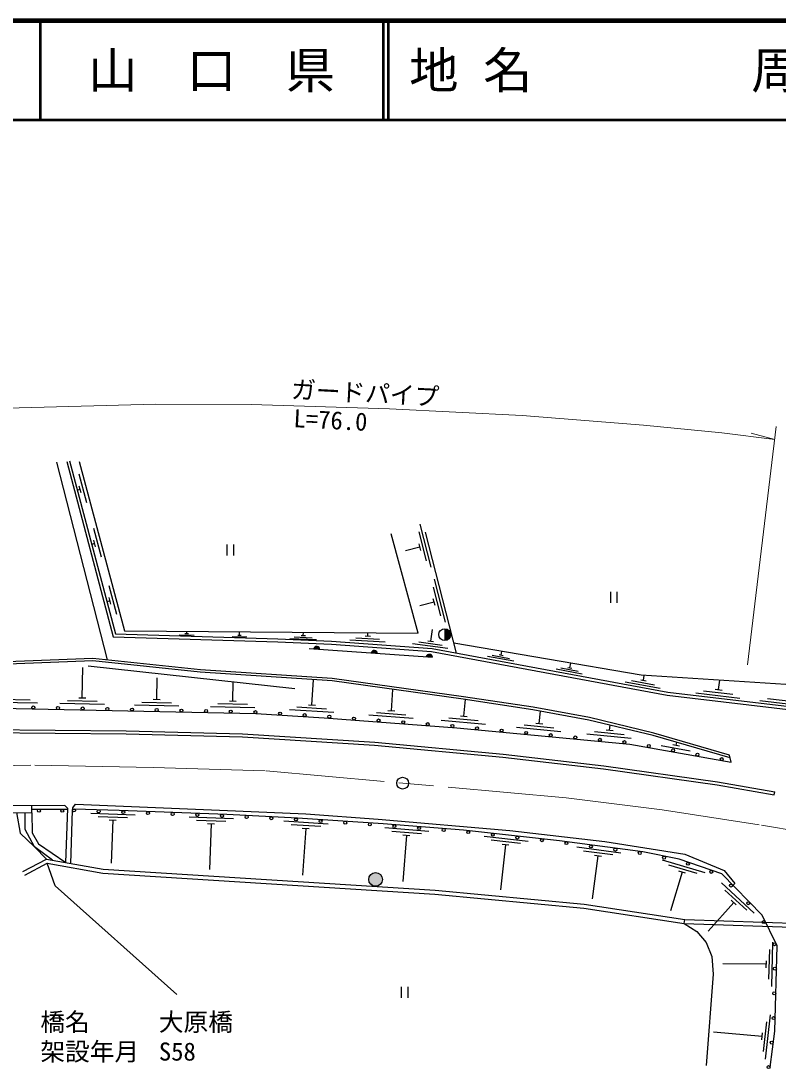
# Model space of a CAD drawing. Units: millimetres at full size, sheet at 1:1000; details may follow other scales. Extents: x 40000 to 680000, y 20000 to 380000.
# Drawn here: x 331071 to 407740, y 273836 to 380000 of the extents above; entities that cross this region are included whole.
import ezdxf
from ezdxf.enums import TextEntityAlignment as Align

# ---------------------------------------------------------------- set-up
doc = ezdxf.new("R2010")
doc.units = ezdxf.units.MM
doc.header["$LTSCALE"] = 1000
doc.linetypes.add('CHAIN', pattern=[18.5, 12, -1.5, 3.5, -1.5])
for name, color, linetype, lineweight in [('M-BGD', 7, 'Continuous', 25), ('M-BMK', 2, 'CHAIN', 13), ('M-BMK-SRVR', 3, 'Continuous', 25), ('M-STR-HTXT', 7, 'Continuous', 13), ('M-TTL', 2, 'Continuous', 140), ('M-TTL-LINE', 7, 'Continuous', 50)]:
    doc.layers.add(name, color=color, linetype=linetype, lineweight=lineweight)
doc.layers.add('M-TTL-TXT', color=7, linetype='Continuous')
doc.styles.add('ＭＳ ゴシック', font='')
doc.styles.get('ＭＳ ゴシック').set_extended_font_data('MS Gothic')

msp = doc.modelspace()

# ---------------------------------------------------------------- hatches: boundary and pattern name
at = {"layer": 'M-BGD'}
for points in [[(373990, 317243, 0.41421), (374590, 317843, 0.41421), (373990, 318443)], [(361350, 316348), (360726, 316392, -0.84072)], [(366543, 315987), (367167, 315944, 0.84072)], [(372732, 315556), (372107, 315600, -0.84072)], [(366288, 293047, -1), (367688, 293047, -0.41421), (366988, 292347, -0.41421)]]:
    msp.add_hatch(color=256, dxfattribs=at).paths.add_polyline_path(points)

# ---------------------------------------------------------------- linework, layer by layer
for p, q in [((339838, 315272), (334688, 335305)), ((337742, 331183), (336967, 334081)), ((337065, 332555), (336781, 332479)), ((337155, 332217), (336974, 332893)), ((339211, 325694), (338436, 328592)), ((372143, 325331), (371396, 328237)), ((372620, 324680), (371499, 329038)), ((375183, 315973), (372032, 328225)), ((338534, 327066), (338233, 326985)), ((338624, 326728), (338443, 327404)), ((371566, 326370), (371392, 327048)), ((351924, 326961), (351924, 325844)), ((352591, 326961), (352591, 325844)), ((371479, 326709), (370026, 326335)), ((340769, 319875), (339993, 322773)), ((374060, 319085), (372938, 323443)), ((373582, 319737), (372835, 322642)), ((390763, 322188), (390763, 321071)), ((391430, 322188), (391430, 321071)), ((340091, 321246), (339773, 321161)), ((340182, 320908), (340001, 321585)), ((372918, 321115), (371465, 320741)), ((373005, 320776), (372831, 321454)), ((347098, 317818), (348597, 317771)), ((347677, 317950), (348027, 317939)), ((347852, 317944), (347859, 318182)), ((352451, 317649), (353951, 317601)), ((353031, 317781), (353381, 317770)), ((353206, 317775), (353217, 318136)), ((358297, 317449), (360994, 317331)), ((358754, 317609), (360553, 317530)), ((359452, 317759), (359871, 317740)), ((359661, 317750), (359676, 318080)), ((364982, 317520), (367378, 317389)), ((365913, 317709), (366473, 317679)), ((366193, 317694), (366211, 318024)), ((372569, 317179), (372736, 318368)), ((373990, 318443), (373990, 317243)), ((360266, 316424), (372732, 315556)), ((364370, 317313), (367964, 317117)), ((370719, 316956), (374284, 316452)), ((371347, 317109), (373723, 316774)), ((372291, 317218), (372846, 317140)), ((378313, 315665), (380968, 315171)), ((378788, 315759), (380558, 315430)), ((379500, 315810), (379912, 315733)), ((379706, 315772), (379776, 316150)), ((337281, 311435), (337345, 314506)), ((337892, 314695), (358809, 312370)), ((385260, 314373), (387915, 313880)), ((385735, 314468), (387505, 314139)), ((386447, 314519), (386860, 314442)), ((386653, 314480), (386741, 314955)), ((344814, 311278), (344860, 313473)), ((360536, 310719), (360695, 313274)), ((392884, 313200), (395243, 312762)), ((393832, 313268), (394383, 313166)), ((394107, 313217), (394199, 313708)), ((401720, 312268), (401832, 313214)), ((352526, 311117), (352567, 313064)), ((368580, 310131), (368743, 312295)), ((392250, 313074), (395789, 312416)), ((400196, 312145), (403175, 311795)), ((401373, 312308), (402068, 312227)), ((329013, 311307), (332012, 311245)), ((335775, 311166), (338775, 311104)), ((336931, 311442), (337631, 311428)), ((344464, 311285), (345164, 311271)), ((352176, 311125), (352876, 311110)), ((375915, 309568), (376076, 311274)), ((399416, 311934), (403885, 311409)), ((405883, 311175), (410352, 310650)), ((406663, 311385), (409642, 311035)), ((328257, 311023), (332756, 310929)), ((335019, 310882), (339518, 310788)), ((342552, 310725), (347051, 310631)), ((343308, 311009), (346307, 310947)), ((350264, 310564), (354763, 310471)), ((351020, 310849), (354020, 310786)), ((358254, 310259), (362745, 309981)), ((359021, 310512), (362015, 310327)), ((360187, 310741), (360886, 310697)), ((368231, 310158), (368929, 310105)), ((383566, 308846), (383684, 310092)), ((366292, 309702), (370779, 309364)), ((367062, 309945), (370054, 309720)), ((373619, 309182), (378099, 308759)), ((374394, 309410), (377381, 309128)), ((375567, 309601), (376264, 309535)), ((381270, 308460), (385750, 308038)), ((382045, 308688), (385032, 308407)), ((383218, 308879), (383915, 308813)), ((389161, 308017), (392148, 307735)), ((390334, 308208), (391031, 308142)), ((390683, 308175), (390729, 308668)), ((388386, 307789), (392866, 307366)), ((397423, 306634), (397475, 306923)), ((395894, 306603), (398847, 306074)), ((397079, 306695), (397768, 306572)), ((407363, 301622), (407414, 301918)), ((332175, 300159), (335807, 300147)), ((342636, 299553), (338139, 299706)), ((341876, 299278), (338878, 299381)), ((340717, 299018), (340017, 299042)), ((340367, 299030), (340219, 294690)), ((352594, 299177), (348097, 299344)), ((351834, 298905), (348836, 299017)), ((350673, 298648), (349974, 298674)), ((350324, 298661), (350152, 294059)), ((362193, 298639), (357703, 298934)), ((361425, 298389), (358432, 298586)), ((360258, 298165), (359560, 298211)), ((359909, 298188), (359597, 293460)), ((372392, 297903), (367906, 298260)), ((371620, 297664), (368630, 297901)), ((370101, 297483), (369730, 292816)), ((370450, 297456), (369752, 297511)), ((382440, 296901), (377967, 297394)), ((381662, 296685), (378680, 297014)), ((380138, 296551), (379635, 291995)), ((380486, 296513), (379790, 296589)), ((391810, 295717), (387350, 296316)), ((391027, 295520), (388054, 295919)), ((389501, 295422), (388919, 291090)), ((389847, 295376), (389154, 295469)), ((400348, 293700), (396039, 294994)), ((399544, 293628), (396671, 294491)), ((398021, 293772), (396847, 289863)), ((398356, 293672), (397686, 293873)), ((405321, 289640), (402008, 292684)), ((404566, 289926), (402357, 291956)), ((403516, 290483), (403001, 290957)), ((403259, 290720), (400650, 287807)), ((398248, 288573), (398309, 288969)), ((398309, 288969), (416389, 288366)), ((398248, 288573), (416376, 287966)), ((407102, 282186), (407226, 286684)), ((406823, 282944), (406905, 285943)), ((406555, 284102), (406574, 284801)), ((406564, 284452), (402157, 284477)), ((369574, 282155), (369574, 281037)), ((370241, 282155), (370241, 281037)), ((406474, 274842), (406992, 279312)), ((406262, 275621), (406608, 278602)), ((406137, 277146), (401220, 277556)), ((406097, 276798), (406177, 277494))]:
    msp.add_line(p, q, dxfattribs=at)
for points in [[(335704, 335379), (340396, 317631), (357081, 317103), (362506, 316864), (372662, 316137), (396523, 311701), (413067, 309759), (413248, 309298)], [(335994, 335455), (340629, 317924), (357092, 317403), (362524, 317164), (372701, 316435), (396568, 311998), (413506, 310009)], [(336961, 335384), (341551, 318236), (371291, 317980), (368562, 328039)], [(411101, 320306), (414842, 314828), (411653, 312578), (393895, 313728), (374924, 316983)], [(402826, 305639), (395172, 307848), (388639, 309431), (382938, 310484), (375891, 311555), (362603, 313400), (349246, 314276), (338361, 315428), (320138, 314725)], [(402890, 305360), (395108, 307607), (388587, 309187), (382896, 310238), (375855, 311308), (362578, 313151), (349224, 314027), (338352, 315178), (320252, 314480)], [(327319, 310417), (354866, 309843), (361777, 309415), (375199, 308405), (392717, 306753), (402993, 304913), (402826, 305639)], [(268968, 304146), (278145, 305411), (286094, 306189), (298655, 307269), (306552, 307682), (315454, 307994), (327322, 308216), (341722, 308102), (353512, 307796), (366909, 306930), (379903, 305741), (390096, 304548), (401608, 302929), (407414, 301918)], [(269009, 303849), (278180, 305113), (286122, 305890), (298676, 306969), (306565, 307382), (315462, 307694), (327324, 307916), (341717, 307802), (353499, 307496), (366886, 306630), (379871, 305442), (390058, 304250), (401562, 302632), (407363, 301622)], [(335624, 294751), (335810, 300229), (335507, 300540), (317570, 300457), (302833, 299846), (299787, 299639), (282589, 297595), (268722, 295914)], [(327271, 299856), (332177, 299794), (332174, 300524)], [(336114, 294664), (336288, 300030), (336333, 300279), (336590, 300658), (352784, 299989), (359930, 299672), (367248, 299158), (380577, 298000), (390184, 296888), (398292, 295598), (402291, 293955), (403365, 292623), (403173, 292435)], [(330604, 299814), (330974, 297725), (332431, 296342), (333650, 295101)], [(334275, 294990), (332431, 296342), (331484, 298104), (331505, 299803)], [(332177, 299794), (332198, 297766), (332832, 296652), (335624, 294751)], [(406935, 274012), (407405, 277683), (407641, 286300), (406119, 289422), (402038, 293597), (397717, 295102), (394035, 295834), (385613, 296965), (375873, 298039), (367765, 298684), (359071, 299257), (351921, 299614), (341027, 300019), (336443, 300175)], [(331274, 293829), (333650, 295101), (339407, 294080), (373017, 291946), (388121, 290545), (398309, 288969)], [(331463, 293476), (333717, 294683), (339360, 293682), (372986, 291547), (388072, 290148), (398248, 288573)], [(346851, 281394), (334538, 292408), (333717, 294683)], [(398248, 288573), (399531, 287765), (400479, 286667), (401023, 285235), (401159, 283457), (400469, 274181)]]:
    msp.add_lwpolyline(points, dxfattribs=at)
for centre, radius in [((373990, 317843), 600), ((332321, 310463), 150), ((334820, 310411), 150), ((337320, 310359), 150), ((339819, 310307), 150), ((342318, 310255), 150), ((344818, 310203), 150), ((347317, 310151), 150), ((349817, 310099), 150), ((352316, 310047), 150), ((354816, 309995), 150), ((357311, 309842), 150), ((359806, 309687), 150), ((362301, 309526), 150), ((364794, 309338), 150), ((367287, 309151), 150), ((369780, 308963), 150), ((372273, 308776), 150), ((374766, 308588), 150), ((377255, 308362), 150), ((379744, 308127), 150), ((382233, 307892), 150), ((384722, 307658), 150), ((387211, 307423), 150), ((389700, 307188), 150), ((392189, 306953), 150), ((394656, 306558), 150), ((397117, 306117), 150), ((399578, 305677), 150), ((402039, 305236), 150), ((332886, 300007), 150), ((335248, 299999), 150), ((336438, 300025), 150), ((338936, 299940), 150), ((341435, 299854), 150), ((343933, 299761), 150), ((346431, 299668), 150), ((348930, 299575), 150), ((351428, 299482), 150), ((353925, 299364), 150), ((356422, 299239), 150), ((358919, 299114), 150), ((361414, 298952), 150), ((363908, 298788), 150), ((366403, 298623), 150), ((368896, 298444), 150), ((371388, 298245), 150), ((373880, 298047), 150), ((376371, 297833), 150), ((378856, 297559), 150), ((381341, 297285), 150), ((383826, 297011), 150), ((386309, 296720), 150), ((388786, 296387), 150), ((391264, 296054), 150), ((393742, 295722), 150), ((396197, 295251), 150), ((398613, 294631), 150), ((366988, 293047), 700), ((400974, 293809), 150), ((402976, 292422), 150), ((404724, 290635), 150), ((406294, 288722), 150), ((407389, 286474), 150), ((407428, 283999), 150), ((407359, 281500), 150), ((407291, 279000), 150), ((407104, 276511), 150), ((406786, 274031), 150)]:
    msp.add_circle(centre, radius, dxfattribs=at)
for centre in [(361034, 316316), (366851, 315911), (372416, 315524)]:
    msp.add_arc(centre, 318, 5.90996, 166.12769, dxfattribs=at)
at = {"layer": 'M-BMK'}
msp.add_lwpolyline([(564451, 259336), (551984, 261829), (493041, 277212), (475305, 282185), (467810, 284108), (448549, 289431), (442080, 291123), (430128, 294021), (417899, 296497), (405844, 298578), (395991, 300095), (386287, 301311), (355802, 304040), (344473, 304370), (332085, 304628), (318175, 304349), (302828, 303813), (286498, 302534), (274521, 301263), (269990, 300607), (254462, 298415)], dxfattribs=at)
at = {"layer": 'M-BMK-SRVR'}
msp.add_circle((369726, 302794), 600, dxfattribs=at)
at = {"layer": 'M-STR-HTXT'}
for p, q in [((404644, 314765), (407560, 338915)), ((407403, 337618), (405030, 338248))]:
    msp.add_line(p, q, dxfattribs=at)
msp.add_lwpolyline([(325811, 340661), (344727, 341178), (354370, 341163), (368388, 340721), (381823, 340022), (394110, 339046), (402041, 338265), (407403, 337618)], dxfattribs=at)
at = {"layer": 'M-TTL'}
msp.add_line((680000, 380000), (40000, 380000), dxfattribs=at)
at = {"layer": 'M-TTL-LINE'}
for p, q in [((333000, 380000), (333000, 370000)), ((367750, 380000), (367750, 370000)), ((368250, 380000), (368250, 370000)), ((40000, 370000), (680000, 370000))]:
    msp.add_line(p, q, dxfattribs=at)

# ---------------------------------------------------------------- texts
at = {"layer": 'M-STR-HTXT', "style": 'ＭＳ ゴシック'}
for s, p in [('ガードパイプ', (358368, 341243)), ('L=76.0', (358608, 338309))]:
    msp.add_text(s, height=1833, rotation=357.02, dxfattribs=at).set_placement(p, align=Align.BOTTOM_LEFT)
for s, p in [('橋名', (333036, 277141)), ('大原橋', (345036, 277141)), ('架設年月', (333036, 274141)), ('S58', (345036, 274141))]:
    msp.add_text(s, height=1833, dxfattribs=at).set_placement(p, align=Align.BOTTOM_LEFT)
at = {"layer": 'M-TTL-TXT', "style": 'ＭＳ ゴシック'}
msp.add_text('山\u3000口\u3000県', height=3666, dxfattribs=at).set_placement((350375, 375000), align=Align.MIDDLE_CENTER)
for s, p in [('地 名', (370380, 375000)), ('周南市大字高瀬', (405024, 375000))]:
    msp.add_text(s, height=3666, dxfattribs=at).set_placement(p, align=Align.MIDDLE_LEFT)

doc.saveas('drawing.dxf')
